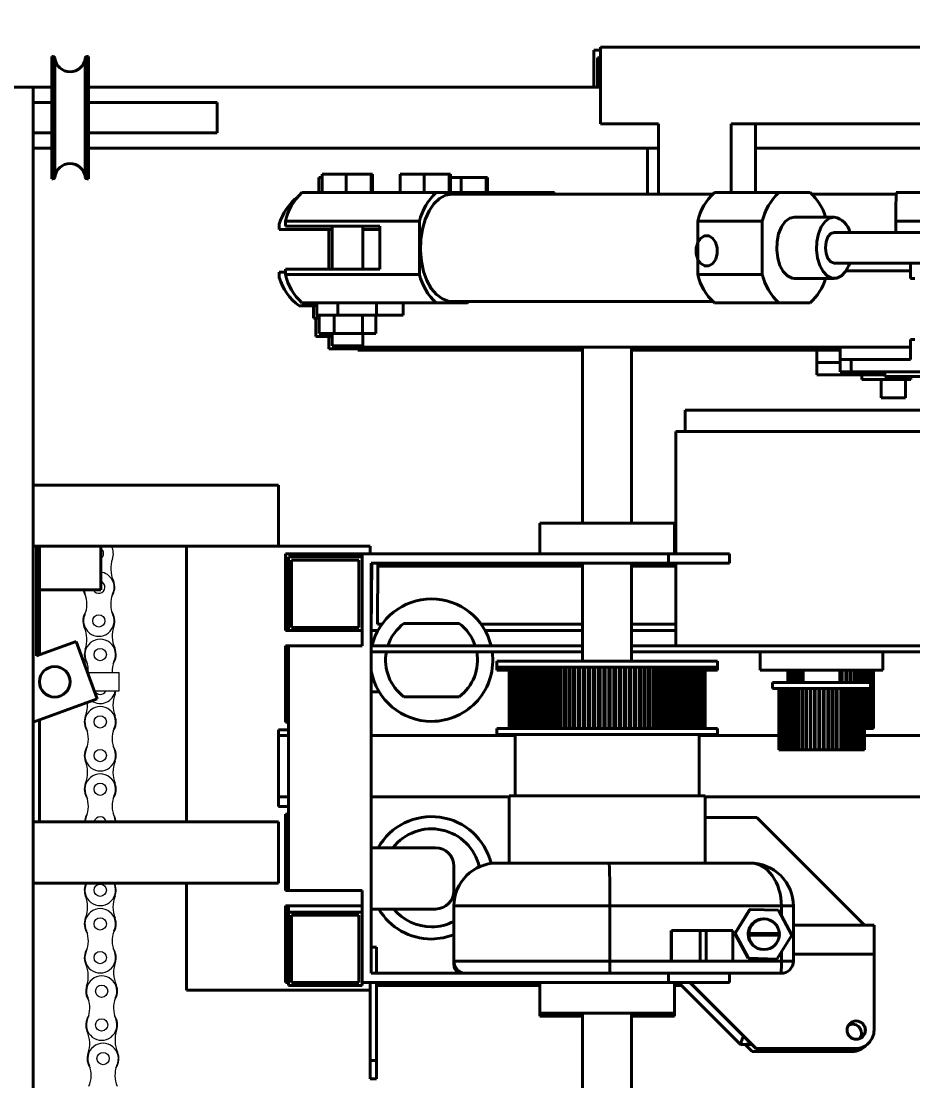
# Model space of a CAD drawing. Header units: millimetres. Extents: x 1065 to 3947, y -2666 to -625.
# Drawn here: x 1874.4 to 2006.4, y -2131.7 to -1974.7 of the extents above; entities that cross this region are included whole.
import ezdxf

# ---------------------------------------------------------------- set-up
doc = ezdxf.new("R2010")
doc.units = ezdxf.units.MM
doc.header["$PDSIZE"] = -1
doc.styles.get("Standard").update_dxf_attribs({"font": 'times_0.ttf'})
doc.dimstyles.new('ISO-25', dxfattribs={"dimtxt": 2.5, "dimasz": 2.5, "dimexe": 1.25, "dimexo": 0.625, "dimtad": 1, "dimtxsty": 'Standard', "dimcen": 2.5, "dimadec": 0, "dimazin": 0, "dimtfac": 1, "dimtmove": 0, "dimatfit": 3, "dimfxl": 1, "dimarcsym": 0})

# ---------------------------------------------------------------- blocks, each defined once
blk = doc.blocks.new('*D18')
at = {"color": 0, "lineweight": -2}
for p, q in [((1961.18, -1978.52), (2162.52, -1978.52)), ((2161.52, -1981.82), (2161.52, -2250)), ((2161.52, -2524.78), (2161.52, -2256.61)), ((1940.51, -2528.08), (2162.52, -2528.08))]:
    blk.add_line(p, q, dxfattribs=at)
at = {"color": 0}
for points in [[(2160.97, -1981.82), (2162.07, -1981.82), (2161.52, -1978.52)], [(2160.97, -2524.78), (2162.07, -2524.78), (2161.52, -2528.08)]]:
    blk.add_solid(points, dxfattribs=at)
at = {"layer": 'Defpoints', "color": 0}
for p in [(1960.18, -1978.52), (1939.51, -2528.08), (2161.52, -2528.08)]:
    blk.add_point(p, dxfattribs=at)
at = {"color": 0, "lineweight": 15, "insert": (2161.52, -2253.3), "char_height": 3.5, "attachment_point": 5}
blk.add_mtext('1514', dxfattribs=at)
blk = doc.blocks.new('*D19')
at = {"color": 0, "lineweight": -2}
for p, q in [((1836.69, -2091.93), (1836.69, -1903.69)), ((1839.99, -1904.69), (2072.52, -1904.69)), ((2075.82, -2115.22), (2075.82, -1903.69))]:
    blk.add_line(p, q, dxfattribs=at)
at = {"color": 0}
for points in [[(1839.99, -1904.14), (1839.99, -1905.24), (1836.69, -1904.69)], [(2072.52, -1904.14), (2072.52, -1905.24), (2075.82, -1904.69)]]:
    blk.add_solid(points, dxfattribs=at)
at = {"layer": 'Defpoints', "color": 0}
for p in [(2075.82, -1904.69), (1836.69, -2092.93), (2075.82, -2116.22)]:
    blk.add_point(p, dxfattribs=at)
at = {"color": 0, "lineweight": 15, "insert": (1956.26, -1901.38), "char_height": 3.5, "attachment_point": 5}
blk.add_mtext('670', dxfattribs=at)

msp = doc.modelspace()

# ---------------------------------------------------------------- linework, layer by layer
at = {"color": 7, "linetype": 'Continuous', "lineweight": 40}
for p, q in [((1960.178, -1989.8644), (1960.178, -1978.5206)), ((2012.7093, -1978.5206), (1960.178, -1978.5206)), ((1879.0876, -1979.8819), (1878.8915, -1979.8819)), ((1878.8915, -1998.0319), (1878.8915, -1979.8819)), ((1884.3365, -1979.8819), (1884.1404, -1979.8819)), ((1884.3365, -1998.0319), (1884.3365, -1979.8819)), ((1960.178, -1978.9744), (1959.1815, -1978.9744)), ((1959.1815, -1978.9744), (1959.1815, -1984.4194)), ((1960.178, -1980.1088), (1959.7288, -1980.1088)), ((1959.7288, -1980.1088), (1959.7288, -1984.4194)), ((1876.169, -1984.4194), (1867.094, -1984.4194)), ((1876.169, -2043.4069), (1876.169, -1984.4194)), ((1878.8915, -1984.4194), (1876.169, -1984.4194)), ((1960.178, -1984.4194), (1884.3365, -1984.4194)), ((1878.8915, -1986.6882), (1876.169, -1986.6882)), ((1903.394, -1986.6882), (1884.3365, -1986.6882)), ((1903.394, -1986.6882), (1903.394, -1991.2256)), ((1876.169, -1991.2256), (1878.8915, -1991.2256)), ((1884.3365, -1991.2256), (1903.394, -1991.2256)), ((1968.7827, -1989.8644), (1960.178, -1989.8644)), ((1968.7827, -1989.8644), (1968.7827, -2000.3007)), ((2012.7093, -1989.8644), (1979.5385, -1989.8644)), ((1979.5385, -1989.8644), (1979.5385, -2000.0738)), ((1983.143, -1989.8644), (1983.143, -2000.0738)), ((1878.8915, -1993.4944), (1876.169, -1993.4944)), ((1968.7827, -1993.4944), (1884.3365, -1993.4944)), ((1967.1306, -1993.4944), (1967.1306, -2000.3007)), ((2018.3956, -1993.4944), (1983.143, -1993.4944)), ((1918.9756, -1997.3513), (1918.9756, -2000.0738)), ((1918.9756, -1997.3513), (1922.5062, -1997.3513)), ((1922.5062, -1997.3513), (1922.5062, -2000.0738)), ((1922.5062, -1997.3513), (1926.228, -1997.3513)), ((1926.228, -1997.3513), (1926.228, -2000.0738)), ((1926.228, -1997.3513), (1926.4193, -1997.3513)), ((1926.4193, -1997.3513), (1926.4193, -2000.0738)), ((1930.5097, -1997.3513), (1930.5097, -2000.0738)), ((1930.5097, -1997.3513), (1934.0403, -1997.3513)), ((1934.0403, -1997.3513), (1934.0403, -2000.0738)), ((1934.0403, -1997.3513), (1937.7622, -1997.3513)), ((1937.7622, -1997.3513), (1937.7622, -2000.0738)), ((1937.7622, -1997.3513), (1937.9534, -1997.3513)), ((1937.9534, -1997.3513), (1937.9534, -2000.0738)), ((1878.8915, -1998.0319), (1879.0876, -1998.0319)), ((1884.1404, -1998.0319), (1884.3365, -1998.0319)), ((1918.4778, -1997.805), (1918.4778, -2000.0738)), ((1918.4778, -1997.805), (1918.9756, -1997.805)), ((1937.9534, -1997.805), (1939.5211, -1997.805)), ((1939.5211, -1997.805), (1939.5211, -2000.0738)), ((1939.5211, -1997.805), (1943.2429, -1997.805)), ((1943.2429, -1997.805), (1943.2429, -2000.0738)), ((1943.2429, -1997.805), (1943.4342, -1997.805)), ((1943.4342, -1997.805), (1943.4342, -2000.0738)), ((1935.8363, -2000.0738), (1915.9673, -2000.0738)), ((1940.4659, -2000.0738), (1935.8363, -2000.0738)), ((1976.7899, -2000.3007), (1938.1511, -2000.3007)), ((1940.7221, -2000.3007), (1940.4659, -2000.0738)), ((1953.1933, -2000.0738), (1940.4659, -2000.0738)), ((1953.1933, -2000.0738), (1953.1832, -2000.3007)), ((1953.3749, -2000.0738), (1953.1933, -2000.0738)), ((1953.3849, -2000.3007), (1953.3749, -2000.0738)), ((1986.6126, -2000.0738), (1977.046, -2000.0738)), ((1991.2423, -2000.0738), (1986.6126, -2000.0738)), ((2003.9898, -2000.3007), (1991.4984, -2000.3007)), ((2015.7943, -2000.0738), (2003.9999, -2000.0738)), ((1994.8145, -2003.7038), (1988.9274, -2003.7038)), ((1912.6007, -2004.7393), (1912.6007, -2005.5188)), ((1920.4287, -2005.5188), (1912.6007, -2005.5188)), ((1933.3716, -2004.2856), (1913.5026, -2004.2856)), ((1913.5026, -2005.065), (1913.5026, -2004.2856)), ((1927.4844, -2005.065), (1913.5026, -2005.065)), ((1919.9309, -2005.5188), (1919.9309, -2011.4175)), ((1920.4287, -2005.065), (1920.4287, -2011.4175)), ((1924.9662, -2011.4175), (1924.9662, -2005.065)), ((1927.4844, -2005.5188), (1924.9662, -2005.5188)), ((1927.4844, -2011.4175), (1927.4844, -2005.065)), ((1933.3716, -2012.197), (1933.3716, -2004.2856)), ((1984.1479, -2004.2856), (1974.5813, -2004.2856)), ((1974.5813, -2012.197), (1974.5813, -2004.2856)), ((1984.1479, -2012.197), (1984.1479, -2004.2856)), ((2015.6976, -2004.2856), (2003.9032, -2004.2856)), ((2003.9032, -2005.9725), (2003.9032, -2004.2856)), ((2008.8184, -2005.9725), (1994.8145, -2005.9725)), ((1913.5026, -2012.197), (1913.5026, -2011.4175)), ((1913.5026, -2011.4175), (1927.4844, -2011.4175)), ((1994.8145, -2010.51), (2008.8184, -2010.51)), ((2006.0781, -2011.6444), (1996.5709, -2011.6444)), ((2006.0781, -2010.51), (2006.0781, -2012.7788)), ((1912.6007, -2011.8713), (1912.6007, -2012.6507)), ((1913.5026, -2011.8713), (1912.6007, -2011.8713)), ((1933.3716, -2012.197), (1913.5026, -2012.197)), ((1984.1479, -2012.197), (1974.5813, -2012.197)), ((1988.9274, -2012.7788), (1994.8145, -2012.7788)), ((2006.0781, -2012.7788), (2006.7485, -2012.7788)), ((1918.58, -2016.4088), (1915.9673, -2016.4088)), ((1918.1599, -2016.4088), (1918.1599, -2018.2238)), ((1918.58, -2016.4088), (1921.2557, -2016.4088)), ((1921.2557, -2016.4088), (1921.2557, -2018.2238)), ((1921.2557, -2016.4088), (1922.1851, -2016.4088)), ((1935.8363, -2016.4088), (1922.1851, -2016.4088)), ((1926.9998, -2016.4088), (1926.9998, -2018.2238)), ((1930.9647, -2018.2238), (1930.9647, -2016.4088)), ((1940.4659, -2016.4088), (1935.8363, -2016.4088)), ((1938.1511, -2016.1819), (1976.7899, -2016.1819)), ((1940.4659, -2016.4088), (1940.7221, -2016.1819)), ((1986.6126, -2016.4088), (1977.046, -2016.4088)), ((1991.2423, -2016.4088), (1986.6126, -2016.4088)), ((1918.1599, -2016.8625), (1915.5389, -2016.8625)), ((1917.6622, -2016.8625), (1917.6622, -2018.6775)), ((1918.2251, -2018.6775), (1917.6622, -2018.6775)), ((1918.0106, -2018.6775), (1918.0106, -2021.4)), ((1921.2557, -2018.2238), (1918.1599, -2018.2238)), ((1918.2251, -2018.6775), (1918.5084, -2018.6775)), ((1918.5084, -2018.2238), (1918.5084, -2020.9463)), ((1920.7278, -2018.2238), (1920.7278, -2020.9463)), ((1926.9998, -2018.2238), (1921.2557, -2018.2238)), ((1924.9168, -2018.2238), (1924.9168, -2020.9463)), ((1926.8865, -2018.2238), (1926.8865, -2020.9463)), ((1930.9647, -2018.2238), (1926.9998, -2018.2238)), ((1920.7278, -2020.9463), (1918.5084, -2020.9463)), ((1920.23, -2020.9463), (1920.23, -2021.4)), ((1920.4287, -2020.9463), (1920.4287, -2022.7613)), ((1924.9168, -2020.9463), (1920.7278, -2020.9463)), ((1926.8865, -2020.9463), (1924.9168, -2020.9463)), ((1924.9662, -2022.7613), (1924.9662, -2020.9463)), ((1920.23, -2021.4), (1918.0106, -2021.4)), ((1919.9309, -2021.4), (1919.9309, -2023.215)), ((1920.4287, -2021.4), (1920.23, -2021.4)), ((1924.9662, -2022.7613), (1920.4287, -2022.7613)), ((1922.3599, -2022.7613), (1922.3599, -2022.9881)), ((2006.0781, -2021.8538), (2006.0781, -2024.8031)), ((2006.0781, -2021.8538), (2006.7485, -2021.8538)), ((1924.2451, -2023.215), (1919.9309, -2023.215)), ((2006.0781, -2022.9881), (1922.3599, -2022.9881)), ((1924.2451, -2023.4419), (1924.2451, -2022.9881)), ((1929.7178, -2023.4419), (1924.2451, -2023.4419)), ((1929.7178, -2022.9881), (1929.7178, -2023.4419)), ((1957.5324, -2023.4419), (1929.7178, -2023.4419)), ((1937.4436, -2022.9881), (1937.4436, -2023.215)), ((1941.9811, -2023.215), (1937.4436, -2023.215)), ((1941.9811, -2023.215), (1941.9811, -2022.9881)), ((1957.5324, -2022.9881), (1957.5324, -2049.0788)), ((1964.7924, -2049.0788), (1964.7924, -2022.9881)), ((1995.6587, -2023.4419), (1964.7924, -2023.4419)), ((1992.2492, -2023.4419), (1992.2492, -2025.2569)), ((1995.6587, -2022.9881), (1995.6587, -2024.8031)), ((1992.2492, -2025.2569), (1992.2492, -2027.0719)), ((1995.6587, -2025.2569), (1992.2492, -2025.2569)), ((1995.6587, -2024.8031), (1995.6587, -2026.6182)), ((1997.3199, -2024.8031), (1995.6587, -2024.8031)), ((1997.3199, -2026.6182), (1997.3199, -2024.8031)), ((2006.0781, -2024.8031), (1997.3199, -2024.8031)), ((1992.2492, -2027.0719), (2001.5838, -2027.0719)), ((1995.6587, -2026.6182), (1997.3199, -2026.6182)), ((1997.3199, -2026.6182), (2008.6419, -2026.6182)), ((1998.8674, -2027.0719), (1998.8674, -2027.7525)), ((2001.5838, -2027.0719), (2002.2768, -2027.0719)), ((2002.2768, -2026.6182), (2002.2768, -2027.2988)), ((2002.2768, -2027.2988), (2004.7534, -2027.2988)), ((2004.7534, -2027.2988), (2009.5368, -2027.2988)), ((2006.1274, -2027.7525), (2006.1274, -2027.2988)), ((1998.8674, -2027.7525), (2004.2486, -2027.7525)), ((2001.7356, -2027.7525), (2001.7356, -2030.475)), ((2004.2486, -2027.7525), (2006.1274, -2027.7525)), ((2005.3655, -2030.475), (2005.3655, -2027.7525)), ((2004.8167, -2030.475), (2001.7356, -2030.475)), ((2005.3655, -2030.475), (2004.8167, -2030.475)), ((1972.7058, -2032.29), (1972.7058, -2035.4663)), ((2015.8665, -2032.29), (1972.7058, -2032.29)), ((1971.3445, -2035.4663), (1971.3445, -2053.6163)), ((2014.5052, -2035.4663), (1971.3445, -2035.4663)), ((1912.469, -2043.4069), (1876.169, -2043.4069)), ((1876.169, -2043.4069), (1876.169, -2052.4819)), ((1912.469, -2043.4069), (1912.469, -2052.4819)), ((1951.1799, -2049.0788), (1951.1799, -2053.6163)), ((1951.1799, -2049.0788), (1961.1624, -2049.0788)), ((1961.1624, -2049.0788), (1971.1449, -2049.0788)), ((1971.1449, -2053.6163), (1971.1449, -2049.0788)), ((1876.169, -2093.3194), (1876.169, -2052.4819)), ((1912.469, -2052.4819), (1876.169, -2052.4819)), ((1876.6227, -2052.4819), (1876.6227, -2068.7369)), ((1877.0765, -2052.4819), (1877.0765, -2058.9622)), ((1886.1515, -2052.4819), (1886.1515, -2058.9622)), ((1898.8565, -2093.3194), (1898.8565, -2052.4819)), ((1912.469, -2052.4819), (1926.0815, -2052.4819)), ((1926.0815, -2052.4819), (1926.0815, -2053.6163)), ((1913.5186, -2053.6163), (1924.8624, -2053.6163)), ((1913.5186, -2053.6163), (1913.5186, -2064.96)), ((1924.8624, -2054.07), (1913.9724, -2054.07)), ((1913.9724, -2054.07), (1913.9724, -2064.96)), ((1924.8624, -2067.2288), (1924.8624, -2053.6163)), ((1924.8624, -2053.6163), (1970.2374, -2053.6163)), ((1970.2374, -2054.9775), (1970.2374, -2053.6163)), ((1970.2374, -2053.6163), (1979.3124, -2053.6163)), ((1979.3124, -2053.6163), (1979.3124, -2054.9775)), ((1924.4086, -2054.5238), (1914.4261, -2054.5238)), ((1914.4261, -2054.5238), (1914.4261, -2064.5063)), ((1924.4086, -2064.5063), (1924.4086, -2054.5238)), ((1926.2236, -2054.9775), (1970.2374, -2054.9775)), ((1926.2236, -2115.78), (1926.2236, -2054.9775)), ((1926.3149, -2054.9775), (1926.2236, -2064.96)), ((1926.3108, -2055.4313), (1926.2236, -2055.4313)), ((1927.1395, -2064.0525), (1927.2224, -2054.9775)), ((1957.5324, -2055.4313), (1927.2183, -2055.4313)), ((1957.5324, -2054.9775), (1957.5324, -2069.4975)), ((1964.7924, -2069.4975), (1964.7924, -2054.9775)), ((1970.2374, -2055.4313), (1964.7924, -2055.4313)), ((1979.3124, -2054.9775), (1970.2374, -2054.9775)), ((1970.2374, -2055.4313), (1970.2374, -2054.9775)), ((1971.3445, -2055.4313), (1970.2374, -2055.4313)), ((1971.3445, -2054.9775), (1971.3445, -2067.2288)), ((1877.0765, -2058.9622), (1886.1515, -2058.9622)), ((1877.0765, -2058.9622), (1877.0765, -2068.5717)), ((1913.5186, -2064.96), (1913.9724, -2064.96)), ((1913.9724, -2064.96), (1924.8624, -2064.96)), ((1914.4261, -2064.5063), (1924.4086, -2064.5063)), ((1926.2236, -2064.96), (1927.2214, -2064.96)), ((1927.7978, -2064.0525), (1927.1395, -2064.0525)), ((1931.0727, -2063.9184), (1939.2402, -2063.9184)), ((1957.5324, -2064.0525), (1942.5152, -2064.0525)), ((1943.0916, -2064.96), (1957.5324, -2064.96)), ((1971.3445, -2064.0525), (1964.7924, -2064.0525)), ((1964.7924, -2064.96), (1971.3445, -2064.96)), ((1876.6227, -2068.7369), (1882.5428, -2066.5821)), ((1885.6466, -2075.1099), (1882.5428, -2066.5821)), ((1913.5186, -2067.2288), (1913.9724, -2067.2288)), ((1913.5186, -2078.5725), (1913.5186, -2067.2288)), ((1913.9724, -2067.2288), (1913.9724, -2103.5288)), ((1924.8624, -2067.2288), (1913.9724, -2067.2288)), ((1926.2236, -2067.2288), (1957.5324, -2067.2288)), ((1957.5324, -2068.1363), (1926.2236, -2068.1363)), ((1964.7924, -2067.2288), (2011.0748, -2067.2288)), ((2011.0748, -2068.1363), (1964.7924, -2068.1363)), ((1983.8499, -2068.1363), (1983.8499, -2070.8588)), ((2001.9999, -2070.8588), (2001.9999, -2068.1363)), ((1944.8274, -2069.4975), (1944.8274, -2070.405)), ((1944.8274, -2069.4975), (1977.4973, -2069.4975)), ((1977.4973, -2070.405), (1977.4973, -2069.4975)), ((1944.8274, -2070.405), (1944.8274, -2070.8588)), ((1944.8274, -2070.405), (1977.4973, -2070.405)), ((1944.8274, -2070.8588), (1946.6802, -2070.8588)), ((1946.6433, -2079.48), (1946.6433, -2070.8588)), ((1946.6446, -2079.48), (1946.6446, -2070.405)), ((1946.65, -2070.405), (1946.65, -2079.48)), ((1946.678, -2079.48), (1946.678, -2070.405)), ((1946.6947, -2070.405), (1946.6947, -2079.48)), ((1946.751, -2079.48), (1946.751, -2070.405)), ((1946.7789, -2070.405), (1946.7789, -2079.48)), ((1946.8635, -2079.48), (1946.8635, -2070.405)), ((1946.9026, -2070.405), (1946.9026, -2079.48)), ((1947.0153, -2079.48), (1947.0153, -2070.405)), ((1947.0654, -2070.405), (1947.0654, -2079.48)), ((1947.2058, -2079.48), (1947.2058, -2070.405)), ((1947.2669, -2070.405), (1947.2669, -2079.48)), ((1947.4345, -2079.48), (1947.4345, -2070.405)), ((1947.5063, -2070.405), (1947.5063, -2079.48)), ((1947.7009, -2079.48), (1947.7009, -2070.405)), ((1947.7833, -2070.405), (1947.7833, -2079.48)), ((1948.0042, -2079.48), (1948.0042, -2070.405)), ((1948.0969, -2070.405), (1948.0969, -2079.48)), ((1948.3436, -2079.48), (1948.3436, -2070.405)), ((1948.4463, -2070.405), (1948.4463, -2079.48)), ((1948.7181, -2079.48), (1948.7181, -2070.405)), ((1948.8306, -2070.405), (1948.8306, -2079.48)), ((1949.1266, -2079.48), (1949.1266, -2070.405)), ((1949.2487, -2070.405), (1949.2487, -2079.48)), ((1949.5682, -2079.48), (1949.5682, -2070.405)), ((1949.6994, -2070.405), (1949.6994, -2079.48)), ((1950.0416, -2079.48), (1950.0416, -2070.405)), ((1950.1815, -2070.405), (1950.1815, -2079.48)), ((1950.5454, -2079.48), (1950.5454, -2070.405)), ((1950.6938, -2070.405), (1950.6938, -2079.48)), ((1951.0784, -2079.48), (1951.0784, -2070.405)), ((1951.2347, -2070.405), (1951.2347, -2079.48)), ((1951.639, -2079.48), (1951.639, -2070.405)), ((1951.8029, -2070.405), (1951.8029, -2079.48)), ((1952.2256, -2079.48), (1952.2256, -2070.405)), ((1952.3967, -2070.405), (1952.3967, -2079.48)), ((1952.8368, -2079.48), (1952.8368, -2070.405)), ((1953.0145, -2070.405), (1953.0145, -2079.48)), ((1953.4708, -2079.48), (1953.4708, -2070.405)), ((1953.6547, -2070.405), (1953.6547, -2079.48)), ((1954.1259, -2079.48), (1954.1259, -2070.405)), ((1954.3154, -2070.405), (1954.3154, -2079.48)), ((1954.8003, -2079.48), (1954.8003, -2070.405)), ((1954.9949, -2070.405), (1954.9949, -2079.48)), ((1955.4921, -2079.48), (1955.4921, -2070.405)), ((1955.6913, -2070.405), (1955.6913, -2079.48)), ((1956.1994, -2079.48), (1956.1994, -2070.405)), ((1956.4027, -2070.405), (1956.4027, -2079.48)), ((1956.9204, -2079.48), (1956.9204, -2070.405)), ((1957.1272, -2070.405), (1957.1272, -2079.48)), ((1957.653, -2079.48), (1957.653, -2070.405)), ((1957.8627, -2070.405), (1957.8627, -2079.48)), ((1958.3952, -2079.48), (1958.3952, -2070.405)), ((1958.6073, -2070.405), (1958.6073, -2079.48)), ((1959.145, -2079.48), (1959.145, -2070.405)), ((1959.3588, -2070.405), (1959.3588, -2079.48)), ((1959.9003, -2079.48), (1959.9003, -2070.405)), ((1960.1153, -2070.405), (1960.1153, -2079.48)), ((1960.659, -2079.48), (1960.659, -2070.405)), ((1960.8747, -2070.405), (1960.8747, -2079.48)), ((1961.4192, -2079.48), (1961.4192, -2070.405)), ((1961.6349, -2070.405), (1961.6349, -2079.48)), ((1962.1786, -2079.48), (1962.1786, -2070.405)), ((1962.3937, -2070.405), (1962.3937, -2079.48)), ((1962.9353, -2079.48), (1962.9353, -2070.405)), ((1963.1492, -2070.405), (1963.1492, -2079.48)), ((1963.6871, -2079.48), (1963.6871, -2070.405)), ((1963.8993, -2070.405), (1963.8993, -2079.48)), ((1964.432, -2079.48), (1964.432, -2070.405)), ((1964.6418, -2070.405), (1964.6418, -2079.48)), ((1965.1679, -2079.48), (1965.1679, -2070.405)), ((1965.3748, -2070.405), (1965.3748, -2079.48)), ((1965.8928, -2079.48), (1965.8928, -2070.405)), ((1966.0963, -2070.405), (1966.0963, -2079.48)), ((1966.6048, -2079.48), (1966.6048, -2070.405)), ((1966.8042, -2070.405), (1966.8042, -2079.48)), ((1967.3019, -2079.48), (1967.3019, -2070.405)), ((1967.4967, -2070.405), (1967.4967, -2079.48)), ((1967.9821, -2079.48), (1967.9821, -2070.405)), ((1968.1718, -2070.405), (1968.1718, -2079.48)), ((1968.6436, -2079.48), (1968.6436, -2070.405)), ((1968.8277, -2070.405), (1968.8277, -2079.48)), ((1969.2847, -2079.48), (1969.2847, -2070.405)), ((1969.4626, -2070.405), (1969.4626, -2079.48)), ((1969.9035, -2079.48), (1969.9035, -2070.405)), ((1970.0748, -2070.405), (1970.0748, -2079.48)), ((1970.4982, -2079.48), (1970.4982, -2070.405)), ((1970.6625, -2070.405), (1970.6625, -2079.48)), ((1971.0675, -2079.48), (1971.0675, -2070.405)), ((1971.2241, -2070.405), (1971.2241, -2079.48)), ((1971.6095, -2079.48), (1971.6095, -2070.405)), ((1971.7582, -2070.405), (1971.7582, -2079.48)), ((1972.123, -2079.48), (1972.123, -2070.405)), ((1972.2633, -2070.405), (1972.2633, -2079.48)), ((1972.6064, -2079.48), (1972.6064, -2070.405)), ((1972.7379, -2070.405), (1972.7379, -2079.48)), ((1973.0584, -2079.48), (1973.0584, -2070.405)), ((1973.1808, -2070.405), (1973.1808, -2079.48)), ((1973.4778, -2079.48), (1973.4778, -2070.405)), ((1973.5907, -2070.405), (1973.5907, -2079.48)), ((1973.8635, -2079.48), (1973.8635, -2070.405)), ((1973.9667, -2070.405), (1973.9667, -2079.48)), ((1974.2143, -2079.48), (1974.2143, -2070.405)), ((1974.3074, -2070.405), (1974.3074, -2079.48)), ((1974.5294, -2079.48), (1974.5294, -2070.405)), ((1974.6122, -2070.405), (1974.6122, -2079.48)), ((1974.8079, -2079.48), (1974.8079, -2070.405)), ((1974.8801, -2070.405), (1974.8801, -2079.48)), ((1975.0489, -2079.48), (1975.0489, -2070.405)), ((1975.1104, -2070.405), (1975.1104, -2079.48)), ((1975.2519, -2079.48), (1975.2519, -2070.405)), ((1975.3025, -2070.405), (1975.3025, -2079.48)), ((1975.4162, -2079.48), (1975.4162, -2070.405)), ((1975.4558, -2070.405), (1975.4558, -2079.48)), ((1975.5415, -2079.48), (1975.5415, -2070.405)), ((1975.5699, -2070.405), (1975.5699, -2079.48)), ((1975.6274, -2079.48), (1975.6274, -2070.405)), ((1975.6446, -2070.405), (1975.6446, -2079.48)), ((1975.6736, -2079.48), (1975.6736, -2070.405)), ((1975.6795, -2070.405), (1975.6795, -2079.48)), ((1975.6801, -2079.48), (1975.6801, -2070.405)), ((1975.6801, -2070.8588), (1977.4973, -2070.8588)), ((1975.6814, -2079.48), (1975.6814, -2070.8588)), ((1977.4973, -2070.8588), (1977.4973, -2070.405)), ((2001.9999, -2070.8588), (1983.8499, -2070.8588)), ((1987.9394, -2070.8588), (1987.9394, -2072.6738)), ((1987.9458, -2072.6738), (1987.9458, -2070.8588)), ((1988.0027, -2070.8588), (1988.0027, -2072.6738)), ((1988.0216, -2072.6738), (1988.0216, -2070.8588)), ((1988.1347, -2070.8588), (1988.1347, -2072.6738)), ((1988.166, -2072.6738), (1988.166, -2070.8588)), ((1988.3342, -2070.8588), (1988.3342, -2072.6738)), ((1988.3774, -2072.6738), (1988.3774, -2070.8588)), ((1988.5988, -2070.8588), (1988.5988, -2072.6738)), ((1988.6536, -2072.6738), (1988.6536, -2070.8588)), ((1988.9258, -2070.8588), (1988.9258, -2072.6738)), ((1988.9916, -2072.6738), (1988.9916, -2070.8588)), ((1989.3115, -2070.8588), (1989.3115, -2072.6738)), ((1989.3875, -2072.6738), (1989.3875, -2070.8588)), ((1989.7517, -2070.8588), (1989.7517, -2072.6738)), ((1989.8371, -2072.6738), (1989.8371, -2070.8588)), ((1990.2024, -2070.8588), (1990.2024, -2072.6738)), ((1995.6474, -2072.6738), (1995.6474, -2070.8588)), ((1995.8719, -2070.8588), (1995.8719, -2072.6738)), ((1995.9885, -2072.6738), (1995.9885, -2070.8588)), ((1996.5062, -2070.8588), (1996.5062, -2072.6738)), ((1996.6189, -2072.6738), (1996.6189, -2070.8588)), ((1997.1162, -2070.8588), (1997.1162, -2072.6738)), ((1997.2237, -2072.6738), (1997.2237, -2070.8588)), ((1997.6952, -2070.8588), (1997.6952, -2072.6738)), ((1997.7964, -2072.6738), (1997.7964, -2070.8588)), ((1998.2368, -2070.8588), (1998.2368, -2072.6738)), ((1998.3306, -2072.6738), (1998.3306, -2070.8588)), ((1998.7351, -2070.8588), (1998.7351, -2072.6738)), ((1998.8205, -2072.6738), (1998.8205, -2070.8588)), ((1999.1847, -2070.8588), (1999.1847, -2072.6738)), ((1999.2607, -2072.6738), (1999.2607, -2070.8588)), ((1999.5807, -2070.8588), (1999.5807, -2072.6738)), ((1999.6464, -2072.6738), (1999.6464, -2070.8588)), ((1999.9186, -2070.8588), (1999.9186, -2072.6738)), ((1999.9734, -2072.6738), (1999.9734, -2070.8588)), ((2000.1948, -2070.8588), (2000.1948, -2079.48)), ((2000.2381, -2079.48), (2000.2381, -2070.8588)), ((2000.4063, -2070.8588), (2000.4063, -2079.48)), ((2000.4375, -2079.48), (2000.4375, -2070.8588)), ((2000.5507, -2070.8588), (2000.5507, -2079.48)), ((2000.5696, -2079.48), (2000.5696, -2070.8588)), ((2000.6265, -2070.8588), (2000.6265, -2079.48)), ((2000.6328, -2079.48), (2000.6328, -2070.8588)), ((1985.6649, -2072.6738), (1985.6649, -2073.5813)), ((1985.6649, -2072.6738), (1992.9249, -2072.6738)), ((1992.9249, -2072.6738), (2000.1849, -2072.6738)), ((2000.1849, -2073.5813), (2000.1849, -2072.6738)), ((1927.3763, -2074.035), (1926.2236, -2074.035)), ((1985.6649, -2073.5813), (1992.9249, -2073.5813)), ((1986.5782, -2073.5813), (1986.5782, -2082.6563)), ((1986.5845, -2082.6563), (1986.5845, -2073.5813)), ((1986.6414, -2073.5813), (1986.6414, -2082.6563)), ((1986.6603, -2082.6563), (1986.6603, -2073.5813)), ((1986.7735, -2073.5813), (1986.7735, -2082.6563)), ((1986.8047, -2082.6563), (1986.8047, -2073.5813)), ((1986.9729, -2073.5813), (1986.9729, -2082.6563)), ((1987.0162, -2082.6563), (1987.0162, -2073.5813)), ((1987.2376, -2073.5813), (1987.2376, -2082.6563)), ((1987.2924, -2082.6563), (1987.2924, -2073.5813)), ((1987.5646, -2073.5813), (1987.5646, -2082.6563)), ((1987.6303, -2082.6563), (1987.6303, -2073.5813)), ((1987.9503, -2073.5813), (1987.9503, -2082.6563)), ((1988.0262, -2082.6563), (1988.0262, -2073.5813)), ((1988.3905, -2073.5813), (1988.3905, -2082.6563)), ((1988.4758, -2082.6563), (1988.4758, -2073.5813)), ((1988.8804, -2073.5813), (1988.8804, -2082.6563)), ((1988.9742, -2082.6563), (1988.9742, -2073.5813)), ((1989.4146, -2073.5813), (1989.4146, -2082.6563)), ((1989.5158, -2082.6563), (1989.5158, -2073.5813)), ((1989.9873, -2073.5813), (1989.9873, -2082.6563)), ((1990.0948, -2082.6563), (1990.0948, -2073.5813)), ((1990.5921, -2073.5813), (1990.5921, -2082.6563)), ((1990.7048, -2082.6563), (1990.7048, -2073.5813)), ((1991.2225, -2073.5813), (1991.2225, -2082.6563)), ((1991.3391, -2082.6563), (1991.3391, -2073.5813)), ((1991.8715, -2073.5813), (1991.8715, -2082.6563)), ((1991.9908, -2082.6563), (1991.9908, -2073.5813)), ((1992.5322, -2073.5813), (1992.5322, -2082.6563)), ((1992.6527, -2082.6563), (1992.6527, -2073.5813)), ((1992.9249, -2073.5813), (2000.1849, -2073.5813)), ((1993.1971, -2073.5813), (1993.1971, -2082.6563)), ((1993.3176, -2082.6563), (1993.3176, -2073.5813)), ((1993.859, -2073.5813), (1993.859, -2082.6563)), ((1993.9782, -2082.6563), (1993.9782, -2073.5813)), ((1994.5107, -2073.5813), (1994.5107, -2082.6563)), ((1994.6272, -2082.6563), (1994.6272, -2073.5813)), ((1995.145, -2073.5813), (1995.145, -2082.6563)), ((1995.2576, -2082.6563), (1995.2576, -2073.5813)), ((1995.7549, -2073.5813), (1995.7549, -2082.6563)), ((1995.8625, -2082.6563), (1995.8625, -2073.5813)), ((1996.3339, -2073.5813), (1996.3339, -2082.6563)), ((1996.4351, -2082.6563), (1996.4351, -2073.5813)), ((1996.8756, -2073.5813), (1996.8756, -2082.6563)), ((1996.9693, -2082.6563), (1996.9693, -2073.5813)), ((1997.3739, -2073.5813), (1997.3739, -2082.6563)), ((1997.4592, -2082.6563), (1997.4592, -2073.5813)), ((1997.8235, -2073.5813), (1997.8235, -2082.6563)), ((1997.8994, -2082.6563), (1997.8994, -2073.5813)), ((1998.2194, -2073.5813), (1998.2194, -2082.6563)), ((1998.2851, -2082.6563), (1998.2851, -2073.5813)), ((1998.5573, -2073.5813), (1998.5573, -2082.6563)), ((1998.6121, -2082.6563), (1998.6121, -2073.5813)), ((1998.8335, -2073.5813), (1998.8335, -2082.6563)), ((1998.8768, -2082.6563), (1998.8768, -2073.5813)), ((1999.045, -2073.5813), (1999.045, -2082.6563)), ((1999.0763, -2082.6563), (1999.0763, -2073.5813)), ((1999.1894, -2073.5813), (1999.1894, -2082.6563)), ((1999.2083, -2082.6563), (1999.2083, -2073.5813)), ((1999.2652, -2073.5813), (1999.2652, -2082.6563)), ((1999.2715, -2082.6563), (1999.2715, -2073.5813)), ((1999.5807, -2073.5813), (1999.5807, -2079.48)), ((1999.6464, -2079.48), (1999.6464, -2073.5813)), ((1999.9186, -2073.5813), (1999.9186, -2079.48)), ((1999.9734, -2079.48), (1999.9734, -2073.5813)), ((1885.6466, -2075.1099), (1876.169, -2078.5594)), ((1939.2402, -2074.8084), (1931.0727, -2074.8084)), ((1877.0765, -2078.2291), (1877.0765, -2093.3194)), ((1913.5186, -2078.5725), (1913.9724, -2078.5725)), ((1912.469, -2079.7069), (1913.9724, -2079.7069)), ((1912.469, -2091.0506), (1912.469, -2079.7069)), ((1913.9724, -2080.5545), (1912.469, -2080.5545)), ((1947.5499, -2080.5545), (1926.2236, -2080.5545)), ((1944.8274, -2079.48), (1944.8274, -2080.3875)), ((1944.8274, -2079.48), (1977.4973, -2079.48)), ((1944.8274, -2080.3875), (1944.8274, -2080.5545)), ((1944.8274, -2080.3875), (1977.4973, -2080.3875)), ((1947.5499, -2080.3875), (1947.5499, -2089.4625)), ((1974.7749, -2089.4625), (1974.7749, -2080.3875)), ((1986.5782, -2080.5545), (1974.7749, -2080.5545)), ((1977.4973, -2080.3875), (1977.4973, -2079.48)), ((1977.4973, -2080.5545), (1977.4973, -2080.3875)), ((1999.2715, -2079.48), (1999.5807, -2079.48)), ((2025.7257, -2080.5545), (1999.2715, -2080.5545)), ((1999.5807, -2079.48), (1999.6464, -2079.48)), ((1999.6464, -2079.48), (1999.9186, -2079.48)), ((1999.9186, -2079.48), (1999.9734, -2079.48)), ((1999.9734, -2079.48), (2000.1948, -2079.48)), ((2000.1948, -2079.48), (2000.2381, -2079.48)), ((2000.2381, -2079.48), (2000.4063, -2079.48)), ((2000.4063, -2079.48), (2000.4375, -2079.48)), ((2000.4375, -2079.48), (2000.5507, -2079.48)), ((2000.5507, -2079.48), (2000.5696, -2079.48)), ((2000.5696, -2079.48), (2000.6265, -2079.48)), ((2000.6265, -2079.48), (2000.6328, -2079.48)), ((1986.5782, -2082.6563), (1986.5845, -2082.6563)), ((1986.5845, -2082.6563), (1986.6414, -2082.6563)), ((1986.6414, -2082.6563), (1986.6603, -2082.6563)), ((1986.6603, -2082.6563), (1986.7735, -2082.6563)), ((1986.7735, -2082.6563), (1986.8047, -2082.6563)), ((1986.8047, -2082.6563), (1986.9729, -2082.6563)), ((1986.9729, -2082.6563), (1987.0162, -2082.6563)), ((1987.0162, -2082.6563), (1987.2376, -2082.6563)), ((1987.2376, -2082.6563), (1987.2924, -2082.6563)), ((1987.2924, -2082.6563), (1987.5646, -2082.6563)), ((1987.5646, -2082.6563), (1987.6303, -2082.6563)), ((1987.6303, -2082.6563), (1987.9503, -2082.6563)), ((1987.9503, -2082.6563), (1988.0262, -2082.6563)), ((1988.0262, -2082.6563), (1988.3905, -2082.6563)), ((1988.3905, -2082.6563), (1988.4758, -2082.6563)), ((1988.4758, -2082.6563), (1988.8804, -2082.6563)), ((1988.8804, -2082.6563), (1988.9742, -2082.6563)), ((1988.9742, -2082.6563), (1989.4146, -2082.6563)), ((1989.4146, -2082.6563), (1989.5158, -2082.6563)), ((1989.5158, -2082.6563), (1989.9873, -2082.6563)), ((1989.9873, -2082.6563), (1990.0948, -2082.6563)), ((1990.0948, -2082.6563), (1990.5921, -2082.6563)), ((1990.5921, -2082.6563), (1990.7048, -2082.6563)), ((1990.7048, -2082.6563), (1991.2225, -2082.6563)), ((1991.2225, -2082.6563), (1991.3391, -2082.6563)), ((1991.3391, -2082.6563), (1991.8715, -2082.6563)), ((1991.8715, -2082.6563), (1991.9908, -2082.6563)), ((1991.9908, -2082.6563), (1992.5322, -2082.6563)), ((1992.5322, -2082.6563), (1992.6527, -2082.6563)), ((1992.6527, -2082.6563), (1993.1971, -2082.6563)), ((1993.1971, -2082.6563), (1993.3176, -2082.6563)), ((1993.3176, -2082.6563), (1993.859, -2082.6563)), ((1993.859, -2082.6563), (1993.9782, -2082.6563)), ((1993.9782, -2082.6563), (1994.5107, -2082.6563)), ((1994.5107, -2082.6563), (1994.6272, -2082.6563)), ((1994.6272, -2082.6563), (1995.145, -2082.6563)), ((1995.145, -2082.6563), (1995.2576, -2082.6563)), ((1995.2576, -2082.6563), (1995.7549, -2082.6563)), ((1995.7549, -2082.6563), (1995.8625, -2082.6563)), ((1995.8625, -2082.6563), (1996.3339, -2082.6563)), ((1996.3339, -2082.6563), (1996.4351, -2082.6563)), ((1996.4351, -2082.6563), (1996.8756, -2082.6563)), ((1996.8756, -2082.6563), (1996.9693, -2082.6563)), ((1996.9693, -2082.6563), (1997.3739, -2082.6563)), ((1997.3739, -2082.6563), (1997.4592, -2082.6563)), ((1997.4592, -2082.6563), (1997.8235, -2082.6563)), ((1997.8235, -2082.6563), (1997.8994, -2082.6563)), ((1997.8994, -2082.6563), (1998.2194, -2082.6563)), ((1998.2194, -2082.6563), (1998.2851, -2082.6563)), ((1998.2851, -2082.6563), (1998.5573, -2082.6563)), ((1998.5573, -2082.6563), (1998.6121, -2082.6563)), ((1998.6121, -2082.6563), (1998.8335, -2082.6563)), ((1998.8335, -2082.6563), (1998.8768, -2082.6563)), ((1998.8768, -2082.6563), (1999.045, -2082.6563)), ((1999.045, -2082.6563), (1999.0763, -2082.6563)), ((1999.0763, -2082.6563), (1999.1894, -2082.6563)), ((1999.1894, -2082.6563), (1999.2083, -2082.6563)), ((1999.2083, -2082.6563), (1999.2652, -2082.6563)), ((1999.2652, -2082.6563), (1999.2715, -2082.6563)), ((1913.9724, -2089.6295), (1912.469, -2089.6295)), ((1946.6424, -2089.6295), (1926.2236, -2089.6295)), ((1946.6424, -2089.4625), (1946.6424, -2099.445)), ((1975.6824, -2089.4625), (1946.6424, -2089.4625)), ((1975.6824, -2099.445), (1975.6824, -2089.4625)), ((2025.7257, -2089.6295), (1975.6824, -2089.6295)), ((1912.469, -2091.0506), (1913.9724, -2091.0506)), ((1876.169, -2093.3194), (1876.169, -2102.3944)), ((1912.469, -2093.3194), (1876.169, -2093.3194)), ((1912.469, -2093.3194), (1912.469, -2102.3944)), ((1913.5186, -2092.185), (1913.9724, -2092.185)), ((1913.5186, -2092.185), (1913.5186, -2103.5288)), ((1975.6824, -2092.6827), (1983.3295, -2092.6827)), ((1983.3295, -2092.6827), (1999.2944, -2108.6501)), ((1935.7524, -2097.1763), (1926.2236, -2097.1763)), ((1961.4536, -2099.445), (1944.8274, -2099.445)), ((1982.3228, -2099.445), (1961.4536, -2099.445)), ((1938.4749, -2099.8988), (1938.4749, -2103.5288)), ((1876.169, -2209.2975), (1876.169, -2102.3944)), ((1912.469, -2102.3944), (1876.169, -2102.3944)), ((1898.8565, -2118.2756), (1898.8565, -2102.3944)), ((1913.5186, -2103.5288), (1913.9724, -2103.5288)), ((1924.8624, -2103.5288), (1913.9724, -2103.5288)), ((1924.8624, -2117.1413), (1924.8624, -2103.5288)), ((1913.5186, -2105.7975), (1924.8624, -2105.7975)), ((1913.5186, -2117.1413), (1913.5186, -2105.7975)), ((1913.9724, -2106.705), (1913.9724, -2105.7975)), ((1938.4749, -2105.7975), (1938.4749, -2113.965)), ((1961.5669, -2113.965), (1961.5669, -2105.7975)), ((1961.5669, -2105.7975), (1986.9728, -2105.7975)), ((1988.7552, -2105.7975), (1986.9728, -2105.7975)), ((1988.7552, -2113.965), (1988.7552, -2105.7975)), ((1913.9724, -2106.705), (1924.8624, -2106.705)), ((1913.9724, -2117.595), (1913.9724, -2106.705)), ((1914.4261, -2117.1413), (1914.4261, -2107.1588)), ((1914.4261, -2107.1588), (1924.4086, -2107.1588)), ((1924.4086, -2107.1588), (1924.4086, -2117.1413)), ((1935.7524, -2106.2513), (1926.2236, -2106.2513)), ((1980.062, -2109.8593), (1982.2712, -2106.2974)), ((1980.1267, -2109.8593), (1982.3359, -2106.2974)), ((1982.3359, -2106.2974), (1982.2712, -2106.2974)), ((1982.3359, -2106.2974), (1986.5247, -2106.4301)), ((1986.5247, -2106.4301), (1988.5043, -2110.1246)), ((1984.4126, -2107.7232), (1984.3155, -2107.7232)), ((2000.696, -2108.6501), (2000.696, -2110.0519)), ((1970.6404, -2113.965), (1970.6404, -2109.4275)), ((1970.71, -2109.4275), (1970.71, -2113.965)), ((1974.9294, -2113.965), (1974.9294, -2109.4275)), ((1974.9294, -2109.4275), (1975.8134, -2109.4275)), ((1975.8134, -2109.4275), (1975.8134, -2113.965)), ((1979.7836, -2113.965), (1979.7836, -2109.4275)), ((1980.1267, -2109.8593), (1980.062, -2109.8593)), ((1982.0415, -2113.5538), (1980.062, -2109.8593)), ((1982.1062, -2113.5538), (1980.1267, -2109.8593)), ((1982.1473, -2109.8728), (1982.1392, -2109.8728)), ((1982.1392, -2110.1111), (1982.1473, -2110.1111)), ((1982.1473, -2109.8728), (1986.6778, -2109.8728)), ((1986.6778, -2110.1111), (1982.1473, -2110.1111)), ((1988.5043, -2110.1246), (1986.295, -2113.6864)), ((2000.696, -2110.0519), (2000.696, -2112.9499)), ((1926.989, -2111.8983), (1926.2236, -2111.8983)), ((1926.989, -2115.78), (1926.989, -2111.8983)), ((1984.3155, -2112.2607), (1984.4126, -2112.2607)), ((1982.1062, -2113.5538), (1982.0415, -2113.5538)), ((1986.2303, -2113.6864), (1982.0415, -2113.5538)), ((1986.295, -2113.6864), (1982.1062, -2113.5538)), ((1986.295, -2113.6864), (1986.2303, -2113.6864)), ((2000.696, -2112.9499), (2000.696, -2124.202)), ((1938.4749, -2113.965), (1938.4749, -2114.4188)), ((1970.6404, -2113.965), (1961.5669, -2113.965)), ((1975.8134, -2113.965), (1974.9294, -2113.965)), ((1986.9728, -2113.965), (1979.714, -2113.965)), ((1988.7552, -2113.965), (1986.9728, -2113.965)), ((1970.2374, -2115.78), (1926.2236, -2115.78)), ((1970.2374, -2117.1413), (1970.2374, -2115.78)), ((1970.2374, -2115.78), (1972.2467, -2115.78)), ((1972.2467, -2115.78), (1986.9405, -2115.78)), ((1979.3124, -2115.78), (1979.3124, -2117.1413)), ((1898.8565, -2118.2756), (1926.0815, -2118.2756)), ((1913.5186, -2117.1413), (1913.9724, -2117.1413)), ((1924.8624, -2117.595), (1913.9724, -2117.595)), ((1924.4086, -2117.1413), (1914.4261, -2117.1413)), ((1970.2374, -2117.1413), (1924.8624, -2117.1413)), ((1924.8624, -2117.1413), (1924.8624, -2117.595)), ((1926.0815, -2118.2756), (1926.0815, -2117.1413)), ((1926.0815, -2128.7119), (1926.0815, -2118.2756)), ((1926.989, -2128.7119), (1926.989, -2117.1413)), ((1926.989, -2117.595), (1951.1799, -2117.595)), ((1951.1799, -2117.1413), (1951.1799, -2121.6788)), ((1979.3124, -2117.1413), (1970.2374, -2117.1413)), ((1971.1449, -2121.6788), (1971.1449, -2117.1413)), ((1972.1884, -2117.595), (1971.1449, -2117.595)), ((1971.735, -2117.1413), (1980.9099, -2126.324)), ((1983.2097, -2126.9245), (1973.428, -2117.1413)), ((1983.242, -2126.9245), (1973.4604, -2117.1413)), ((1951.1799, -2121.6788), (1951.1799, -2122.1325)), ((1951.1799, -2121.6788), (1961.1624, -2121.6788)), ((1957.5324, -2121.6788), (1957.5324, -2147.7694)), ((1961.1624, -2121.6788), (1971.1449, -2121.6788)), ((1964.7924, -2147.7694), (1964.7924, -2121.6788)), ((1971.1449, -2122.1325), (1971.1449, -2121.6788)), ((1957.5324, -2122.1325), (1951.1799, -2122.1325)), ((1971.1449, -2122.1325), (1964.7924, -2122.1325)), ((1982.5297, -2126.2444), (1980.914, -2126.327)), ((1980.914, -2126.327), (1982.6122, -2126.327)), ((1982.6639, -2127.3782), (1981.6135, -2126.327)), ((1997.3856, -2127.3782), (1982.6639, -2127.3782)), ((1983.242, -2126.9245), (1983.2097, -2126.9245)), ((1997.9739, -2126.9245), (1983.242, -2126.9245)), ((1997.4604, -2127.3782), (1997.3856, -2127.3782)), ((1926.989, -2128.7119), (1926.0815, -2128.7119)), ((1926.0815, -2131.4344), (1926.0815, -2128.7119)), ((1926.989, -2131.4344), (1926.989, -2128.7119)), ((1926.989, -2131.4344), (1926.0815, -2131.4344))]:
    msp.add_line(p, q, dxfattribs=at)
at = {"color": 8, "linetype": 'Continuous', "lineweight": 40}
for p, q in [((1879.0876, -1998.0319), (1879.0876, -1979.8819)), ((1879.3583, -1997.7888), (1879.3583, -1980.125)), ((1883.8697, -1997.7888), (1883.8697, -1980.125)), ((1884.1404, -1998.0319), (1884.1404, -1979.8819)), ((1918.2251, -2018.2238), (1918.2251, -2018.6775)), ((2001.5838, -2027.0719), (2001.5838, -2026.6182)), ((1938.4749, -2105.7975), (1961.5669, -2105.7975)), ((1986.9728, -2105.7975), (1986.9728, -2107.2664)), ((1986.9728, -2112.5937), (1986.9728, -2113.965)), ((1961.5669, -2113.965), (1938.4749, -2113.965)), ((1938.4749, -2114.4188), (1938.5325, -2114.4188))]:
    msp.add_line(p, q, dxfattribs=at)
at = {"color": 7, "linetype": 'Continuous', "lineweight": 20}
for p, q in [((1883.644, -2058.9622), (1883.8548, -2059.5859)), ((1884.2285, -2071.2134), (1888.874, -2071.2134)), ((1888.874, -2073.9359), (1888.874, -2071.2134)), ((1885.2194, -2073.9359), (1888.874, -2073.9359)), ((1888.2734, -2074.4076), (1888.4086, -2073.9359)), ((1883.9971, -2092.6026), (1883.8229, -2093.3194)), ((1888.3476, -2093.3194), (1888.1733, -2092.6026)), ((1884.0727, -2102.3944), (1883.9971, -2102.5851)), ((1888.1733, -2102.5851), (1888.0978, -2102.3944))]:
    msp.add_line(p, q, dxfattribs=at)
at = {"color": 7, "linetype": 'Continuous', "lineweight": 40, "flags": 128}
for points in [[(1938.1511, -2000.3007), (1937.2157, -2000.4632), (1936.3186, -2000.9442), (1935.4965, -2001.7239), (1934.7832, -2002.7704), (1934.2076, -2004.041), (1933.7936, -2005.4835), (1933.5579, -2007.0388), (1933.5103, -2008.6435), (1933.6527, -2010.2316), (1933.9792, -2011.7383), (1934.4766, -2013.1018), (1935.1243, -2014.2663), (1935.896, -2015.1841), (1936.76, -2015.8177), (1937.681, -2016.1412), (1938.1511, -2016.1819)], [(1988.9274, -2003.7038), (1988.211, -2003.872), (1987.5478, -2004.3643), (1986.9868, -2005.1442), (1986.5698, -2006.1537), (1986.3277, -2007.3181), (1986.2783, -2008.5509), (1986.4255, -2009.7608), (1986.7581, -2010.858), (1987.2517, -2011.7611), (1987.8696, -2012.4031), (1988.5659, -2012.7365), (1988.9274, -2012.7788)], [(1994.8145, -2003.7038), (1994.0982, -2003.872), (1993.4349, -2004.3643), (1992.8739, -2005.1442), (1992.457, -2006.1537), (1992.2148, -2007.3181), (1992.1654, -2008.5509), (1992.3126, -2009.7608), (1992.6452, -2010.858), (1993.1388, -2011.7611), (1993.7567, -2012.4031), (1994.453, -2012.7365), (1995.1761, -2012.7365), (1995.8724, -2012.4031), (1996.4903, -2011.7611), (1996.9838, -2010.858), (1997.1141, -2010.51)], [(1977.2413, -2009.9373), (1977.4721, -2009.1163), (1977.4662, -2008.2311), (1977.2244, -2007.4165), (1976.7836, -2006.7966), (1976.2108, -2006.4657), (1975.5933, -2006.4742), (1975.0251, -2006.8208), (1974.5926, -2007.4527), (1974.3618, -2008.2738), (1974.3677, -2009.159), (1974.6095, -2009.9735), (1975.0503, -2010.5934), (1975.6231, -2010.9243), (1976.2406, -2010.9158), (1976.8088, -2010.5692), (1977.2413, -2009.9373)], [(1994.8145, -2005.9725), (1994.3065, -2006.1452), (1993.8757, -2006.637), (1993.5879, -2007.3731), (1993.4869, -2008.2413), (1993.5879, -2009.1095), (1993.8757, -2009.8455), (1994.3065, -2010.3373), (1994.8145, -2010.51)], [(1935.1565, -2110.7036), (1936.8739, -2110.5396), (1938.4749, -2110.0751)], [(1997.5076, -2123.295), (1997.0245, -2123.3981), (1996.9296, -2123.4418)]]:
    msp.add_lwpolyline(points, dxfattribs=at)
at = {"color": 7, "linetype": 'Continuous', "lineweight": 20, "flags": 128}
for points in [[(1883.5518, -2058.9622), (1883.7414, -2059.5608), (1883.9719, -2059.9489)], [(1884.1703, -2092.1113), (1883.9104, -2092.5748), (1883.7319, -2093.3194)], [(1888.4386, -2093.3194), (1888.2601, -2092.5748), (1888.0002, -2092.1113)]]:
    msp.add_lwpolyline(points, dxfattribs=at)
at = {"color": 7, "linetype": 'Continuous', "lineweight": 20}
for centre in [(1885.876, -2063.5467), (1886.0852, -2068.5335), (1886.0852, -2078.516), (1886.0852, -2083.5073), (1886.0852, -2088.4985), (1886.0852, -2103.4723), (1886.0852, -2108.4635), (1886.0852, -2113.4548), (1886.2945, -2118.4416), (1886.2945, -2123.4329), (1886.5038, -2128.4198)]:
    msp.add_circle(centre, 0.9075, dxfattribs=at)
at = {"color": 7, "linetype": 'Continuous', "lineweight": 40}
for centre, radius in [((1879.3452, -2072.5747), 2.2687), ((1998.0587, -2124.202), 1.3612)]:
    msp.add_circle(centre, radius, dxfattribs=at)
for centre, radius, start, end in [((1879.0876, -1980.1542), 0.2723, 6.15064, 90), ((1881.614, -1979.8819), 2.2688, 186.15064, 353.84936), ((1884.1404, -1980.1542), 0.2723, 90, 173.84936), ((1881.614, -1998.0319), 2.2688, 6.15064, 173.84936), ((1879.0876, -1997.7597), 0.2723, 270, 353.84936), ((1884.1404, -1997.7597), 0.2723, 186.15064, 270), ((1920.6047, -2007.1769), 8.367, 128.656993, 163.062241), ((1921.6875, -2006.2482), 8.4169, 132.813041, 166.515661), ((1941.5566, -2006.2483), 8.4171, 132.81325, 166.515177), ((1982.7665, -2006.2484), 8.4173, 132.813689, 166.515013), ((1992.3331, -2006.2484), 8.4173, 132.813689, 166.515013), ((1985.7338, -2006.0738), 8.1452, 16.916502, 47.446033), ((2136.1401, -2005.2134), 132.2401, 177.772586, 179.597993), ((1994.3075, -2006.5174), 2.859, 10.987585, 79.785117), ((1920.5288, -2010.2508), 8.2834, 196.841848, 232.9582), ((1921.6875, -2010.2343), 8.4169, 193.484339, 227.186959), ((1941.5566, -2010.2342), 8.4171, 193.484823, 227.18675), ((1982.7665, -2010.2342), 8.4173, 193.484987, 227.186311), ((1992.3331, -2010.2342), 8.4173, 193.484987, 227.186311), ((1985.7338, -2010.4087), 8.1452, 312.553967, 343.083498), ((1935.1565, -2069.3634), 9.075, 13.604529, 166.395471), ((1935.1565, -2069.3634), 6.8063, 126.869898, 161.722158), ((1935.1565, -2069.3634), 6.8063, 18.277842, 53.130102), ((1935.1565, -2069.3634), 6.8063, 169.613236, 233.130102), ((1935.1565, -2069.3634), 9.075, 270, 7.77128), ((1935.1565, -2069.3634), 6.8063, 306.869898, 10.386764), ((1935.1565, -2069.3634), 9.075, 190.1534, 270), ((1935.1565, -2101.6286), 9.075, 13.552893, 150.618897), ((1935.1565, -2101.6286), 7.26, 12.966041, 142.173642), ((1935.7524, -2099.8988), 2.7225, 0, 90), ((1944.8274, -2105.7975), 6.3525, 90, 180), ((1872.4558, -2104.2092), 89.1252, 358.978825, 3.064161), ((1935.7524, -2103.5288), 2.7225, 270, 0), ((1935.1565, -2101.6286), 9.075, 210.622781, 270), ((1935.1565, -2101.6286), 7.26, 219.548378, 270), ((1935.1565, -2101.6286), 7.26, 270, 297.198579), ((1984.3157, -2109.9918), 2.2686, 90.004213, 180.004667), ((1984.4126, -2109.9916), 2.2684, 3.003721, 176.996279), ((1984.3157, -2109.9921), 2.2686, 179.996408, 269.994712), ((1984.4083, -2109.992), 2.2723, 176.9932, 183.0068), ((1984.4126, -2109.9923), 2.2684, 183.004211, 356.995789), ((1984.4072, -2109.992), 2.2657, 356.984489, 3.015511), ((1940.2899, -2113.965), 1.815, 180, 270), ((1940.2899, -2114.4188), 1.815, 180, 228.590378), ((1936.0932, -2114.4188), 25.4777, 356.937412, 1.020551), ((1961.4885, -2114.4186), 25.4883, 356.938264, 1.019699), ((1986.9403, -2113.9652), 1.8149, 270.004554, 0.003984), ((1997.4699, -2124.6556), 1.3608, 324.450428, 111.78805), ((1998.026, -2124.202), 1.3613, 270.008119, 89.991881), ((1997.9737, -2124.2022), 2.7222, 270.003983, 0.005125), ((1997.4601, -2124.6589), 2.7193, 270.005249, 318.652862), ((1997.3859, -2124.6603), 2.7179, 269.993838, 315.468182)]:
    msp.add_arc(centre, radius, start, end, dxfattribs=at)
at = {"color": 7, "linetype": 'Continuous', "lineweight": 20}
for centre, radius, start, end in [((1885.6667, -2053.5686), 2.3595, 340.431153, 27.422352), ((1885.6667, -2053.5686), 0.9075, 302.288967, 57.711033), ((1891.9516, -2055.8026), 4.3106, 160.431153, 204.374685), ((1885.876, -2058.5554), 2.2688, 332.984782, 83.024934), ((1885.876, -2058.5554), 0.9075, 206.628595, 72.326434), ((1885.876, -2058.5554), 2.3595, 323.801119, 24.374685), ((1879.9736, -2061.039), 4.1442, 336.98112, 20.524828), ((1891.7783, -2061.039), 4.1442, 159.475172, 203.01888), ((1885.876, -2063.5467), 2.3595, 144.250601, 204.374685), ((1885.876, -2063.5467), 2.2688, 156.98112, 23.01888), ((1885.876, -2063.5467), 2.3595, 340.431153, 35.749399), ((1879.8004, -2066.2994), 4.3106, 340.431153, 24.374685), ((1892.1608, -2065.7808), 4.3106, 160.431153, 204.374685), ((1886.0852, -2068.5335), 2.2688, 332.984782, 207.015218), ((1886.0852, -2068.5335), 2.3595, 160.431153, 216.198881), ((1886.0852, -2068.5335), 2.3595, 323.801119, 24.374685), ((1880.1829, -2071.0171), 4.1442, 357.284593, 20.524828), ((1891.9876, -2071.0171), 4.1442, 159.475172, 182.715407), ((1886.0852, -2073.5248), 2.2687, 236.185294, 349.55937), ((1886.0852, -2073.5248), 0.9075, 206.938989, 333.061011), ((1892.2709, -2076.0204), 4.3106, 158.028234, 201.971766), ((1879.8996, -2076.0204), 4.3106, 338.028234, 5.078481), ((1886.0852, -2078.516), 2.3595, 158.028234, 216.198881), ((1886.0852, -2078.516), 2.2688, 332.984782, 207.015218), ((1886.0852, -2078.516), 2.3595, 323.801119, 21.971766), ((1880.1829, -2080.9996), 4.1442, 336.98112, 20.524828), ((1891.9876, -2080.9996), 4.1442, 159.475172, 203.01888), ((1886.0852, -2083.5073), 2.3595, 144.250601, 201.971766), ((1886.0852, -2083.5073), 2.3595, 338.028234, 35.749399), ((1886.0852, -2083.5073), 2.2687, 156.98112, 23.01888), ((1879.8996, -2086.0029), 4.3106, 338.028234, 21.971766), ((1892.2709, -2086.0029), 4.3106, 158.028234, 201.971766), ((1886.0852, -2088.4985), 2.2687, 332.984782, 207.015218), ((1886.0852, -2088.4985), 2.3595, 158.028234, 216.198881), ((1886.0852, -2088.4985), 2.3595, 323.801119, 21.971766), ((1880.1829, -2090.9821), 4.1442, 336.98112, 20.524828), ((1891.9876, -2090.9821), 4.1442, 159.475172, 203.01888), ((1886.0852, -2093.4898), 0.9075, 90, 169.178639), ((1886.0852, -2093.4898), 0.9075, 10.821361, 90), ((1886.0852, -2103.4723), 2.3595, 152.817518, 201.971766), ((1886.0852, -2103.4723), 2.2687, 156.98112, 23.01888), ((1886.0852, -2103.4723), 2.3595, 338.028234, 27.182482), ((1879.8996, -2105.9679), 4.3106, 338.028234, 21.971766), ((1892.2709, -2105.9679), 4.3106, 158.028234, 201.971766), ((1886.0852, -2108.4635), 2.3595, 158.028234, 216.198881), ((1886.0852, -2108.4635), 2.2688, 332.984782, 207.015218), ((1886.0852, -2108.4635), 2.3595, 323.801119, 21.971766), ((1880.1829, -2110.9471), 4.1442, 336.98112, 20.524828), ((1891.9876, -2110.9471), 4.1442, 159.475172, 203.01888), ((1886.0852, -2113.4548), 2.3595, 144.250601, 204.374685), ((1886.0852, -2113.4548), 2.3595, 340.431153, 35.749399), ((1886.0852, -2113.4548), 2.2687, 156.98112, 23.01888), ((1880.0097, -2116.2076), 4.3106, 340.431153, 24.374685), ((1892.3701, -2115.6889), 4.3106, 160.431153, 204.374685), ((1886.2945, -2118.4416), 2.2687, 332.984782, 207.015218), ((1886.2945, -2118.4416), 2.3595, 160.431153, 216.198881), ((1886.2945, -2118.4416), 2.3595, 323.801119, 24.374685), ((1880.3922, -2120.9252), 4.1442, 336.98112, 20.524828), ((1892.1969, -2120.9252), 4.1442, 159.475172, 203.01888), ((1886.2945, -2123.4329), 2.3595, 144.250601, 204.374685), ((1886.2945, -2123.4329), 2.2687, 156.98112, 23.01888), ((1886.2945, -2123.4329), 2.3595, 340.431153, 35.749399), ((1880.2189, -2126.1857), 4.3106, 340.431153, 24.374685), ((1892.5794, -2125.667), 4.3106, 160.431153, 204.374685), ((1886.5038, -2128.4198), 2.2688, 332.984782, 207.015218), ((1886.5038, -2128.4198), 2.3595, 160.431153, 216.198881), ((1886.5038, -2128.4198), 2.3595, 323.801119, 24.374685), ((1880.6014, -2130.9033), 4.1442, 336.98112, 20.524828), ((1892.4061, -2130.9033), 4.1442, 159.475172, 203.01888)]:
    msp.add_arc(centre, radius, start, end, dxfattribs=at)
at = {"color": 7, "linetype": 'Continuous', "lineweight": 40}
for major_axis, ratio, start_param, end_param in [((0, 6.3525), 0.73200182, 4.71238898, 6.28318531), ((6.4324, 0), 0.9875797, 0, 1.57079633)]:
    msp.add_ellipse((1982.3228, -2105.7975), major_axis=major_axis, ratio=ratio, start_param=start_param, end_param=end_param, dxfattribs=at)
for points, knots in [([(2000.696, -2108.6501), (2000.5876, -2108.6501), (2000.3711, -2108.6501), (1999.9878, -2108.6501), (2000.1317, -2108.6501), (2000.0507, -2108.6501), (1999.2777, -2108.6501), (1997.7559, -2108.6501), (1995.467, -2108.6501), (1993.0137, -2108.6501), (1991.0736, -2108.6501), (1989.7147, -2108.6501), (1989.0169, -2108.6501), (1988.7552, -2108.6501)], [0, 0, 0, 0, 0.12888414, 0.25747863, 0.32373722, 0.38738701, 0.45132599, 0.51573951, 0.65939481, 0.80356883, 0.87919367, 0.95470434, 1, 1, 1, 1]), ([(1970.71, -2109.4275), (1970.8371, -2109.4275), (1971.1021, -2109.4275), (1971.4873, -2109.4275), (1972.2579, -2109.4275), (1973.0703, -2109.4275), (1973.9885, -2109.4275), (1974.6161, -2109.4275), (1974.9294, -2109.4275)], [0, 0, 0, 0, 0.25151823, 0.524514399, 0.65582834, 0.786322215, 0.893350023, 1, 1, 1, 1]), ([(1979.7836, -2109.4275), (1979.6826, -2109.4275), (1979.4719, -2109.4275), (1979.1553, -2109.4275), (1978.4351, -2109.4275), (1977.6498, -2109.4275), (1976.749, -2109.4275), (1976.1249, -2109.4275), (1975.8134, -2109.4275)], [0, 0, 0, 0, 0.25151737, 0.52451392, 0.65582836, 0.7863213, 0.89335106, 1, 1, 1, 1]), ([(2000.696, -2112.9499), (2000.5876, -2112.9499), (2000.3711, -2112.9499), (1999.9878, -2112.9499), (2000.1317, -2112.9499), (2000.0507, -2112.9499), (1999.2777, -2112.9499), (1997.7559, -2112.9499), (1995.467, -2112.9499), (1993.0137, -2112.9499), (1991.0736, -2112.9499), (1989.7147, -2112.9499), (1989.0169, -2112.9499), (1988.7552, -2112.9499)], [0, 0, 0, 0, 0.12888414, 0.25747863, 0.32373722, 0.38738701, 0.45132599, 0.51573951, 0.65939481, 0.80356883, 0.87919367, 0.95470434, 1, 1, 1, 1]), ([(1970.71, -2113.965), (1970.8371, -2113.965), (1971.1021, -2113.965), (1971.4873, -2113.965), (1972.2579, -2113.965), (1973.0703, -2113.965), (1973.9885, -2113.965), (1974.6161, -2113.965), (1974.9294, -2113.965)], [0, 0, 0, 0, 0.25151823, 0.524514399, 0.65582834, 0.786322215, 0.893350023, 1, 1, 1, 1]), ([(1979.7836, -2113.965), (1979.6826, -2113.965), (1979.4719, -2113.965), (1979.1553, -2113.965), (1978.4351, -2113.965), (1977.6498, -2113.965), (1976.749, -2113.965), (1976.1249, -2113.965), (1975.8134, -2113.965)], [0, 0, 0, 0, 0.25151737, 0.52451392, 0.65582836, 0.7863213, 0.89335106, 1, 1, 1, 1]), ([(1981.3521, -2125.0666), (1981.2853, -2125.2425), (1981.153, -2125.5913), (1981.0057, -2125.9952), (1980.9124, -2126.2733), (1980.9134, -2126.3091), (1980.914, -2126.327)], [0, 0, 0, 0, 0.25713347, 0.50966951, 0.75469821, 1, 1, 1, 1])]:
    msp.add_open_spline(points, degree=3, knots=knots, dxfattribs=at)

# ---------------------------------------------------------------- dimensions: what is measured, and where the dimension line sits
at = {"color": 1, "lineweight": 15}
dim = msp.add_linear_dim(base=(2075.819, -1904.692), p1=(1836.6927, -2092.9276), p2=(2075.819, -2116.2193), text='670', dimstyle='ISO-25', override={"dimtxt": 3.5, "dimasz": 3.302, "dimexe": 1, "dimexo": 1, "dimgap": 1.524, "dimtih": 1, "dimtoh": 1, "dimlfac": 5, "dimzin": 0, "dimadec": 2, "dimtzin": 0}, dxfattribs=at)
dim.commit()
dim.dimension.update_dxf_attribs({"geometry": '*D19', "text_midpoint": (1956.2559, -1901.3826)})
dim = msp.add_linear_dim(base=(2161.52, -2528.0816), p1=(1960.178, -1978.5206), p2=(1939.511, -2528.0816), angle=90, text='1514', dimstyle='ISO-25', override={"dimtxt": 3.5, "dimasz": 3.302, "dimexe": 1, "dimexo": 1, "dimgap": 1.524, "dimtih": 1, "dimtoh": 1, "dimlfac": 5, "dimzin": 0, "dimadec": 2, "dimtzin": 0}, dxfattribs=at)
dim.commit()
dim.dimension.update_dxf_attribs({"geometry": '*D18', "text_midpoint": (2161.52, -2253.3011), "dimtype": 160})

doc.saveas('drawing.dxf')
